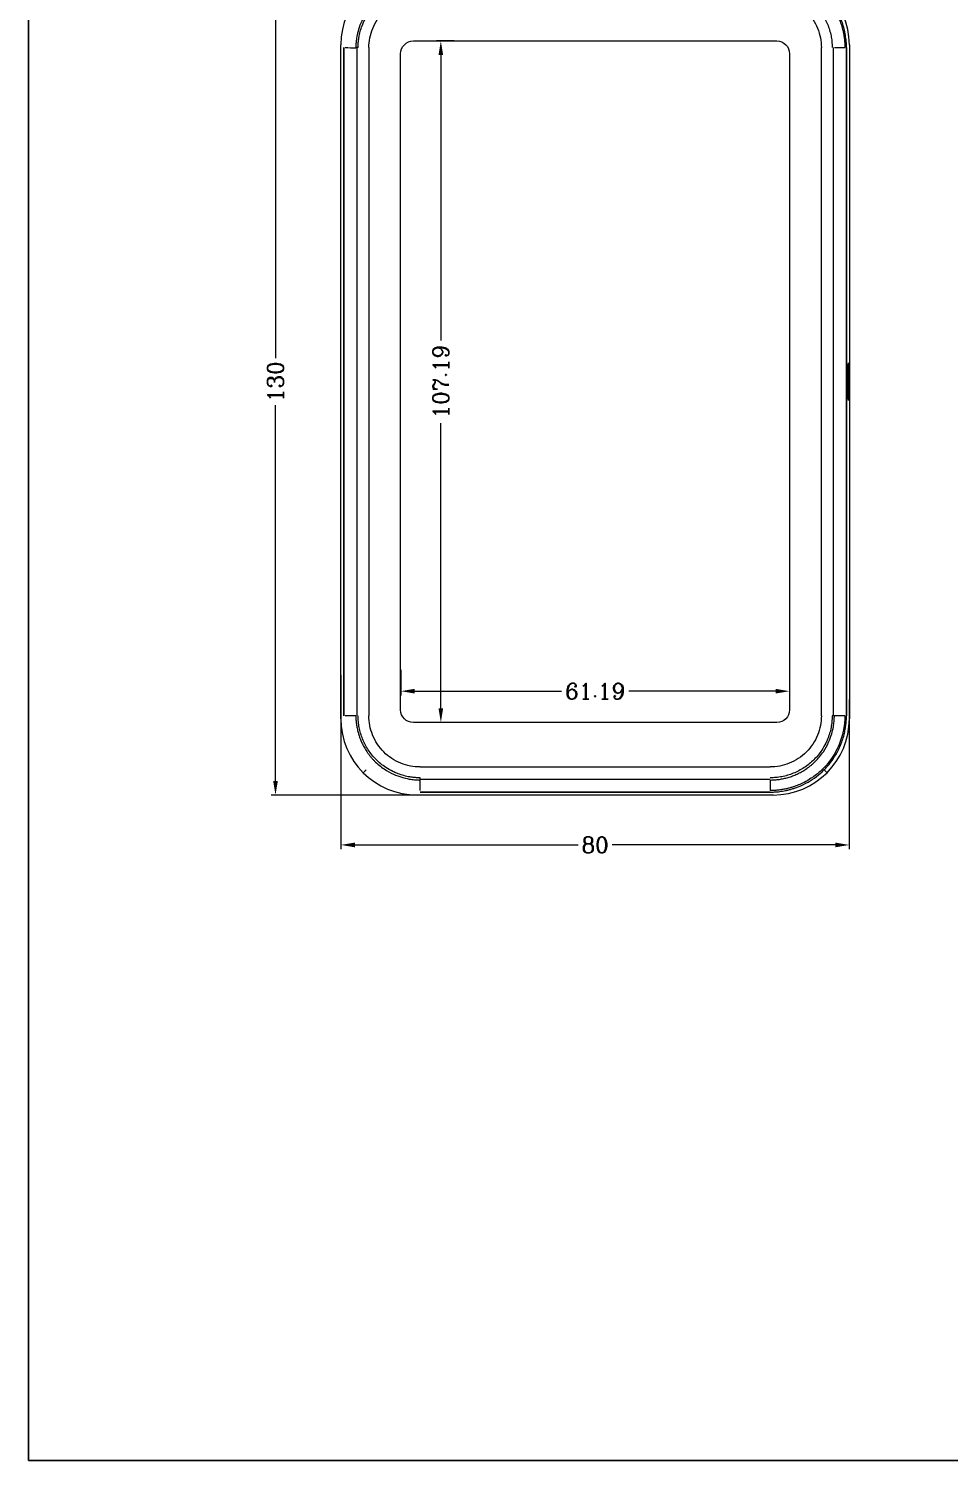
# Model space of a CAD drawing. Header units: millimetres. Extents: x -3370 to -2741, y -99 to 241.
# Drawn here: x -3370.4 to -3225.5, y -98.6 to 126.6 of the extents above; entities that cross this region are included whole.
import ezdxf

# ---------------------------------------------------------------- set-up
doc = ezdxf.new("R2010")
doc.units = ezdxf.units.MM
doc.layers.get('0').update_dxf_attribs({"linetype": 'CONTINUOUS'})
doc.layers.get('Defpoints').update_dxf_attribs({"linetype": 'CONTINUOUS'})
doc.layers.add('5', color=7, linetype='CONTINUOUS', true_color=0xffffff)
doc.styles.add('ROMANC', font='romanc.shx', dxfattribs={"bigfont": 'gbcbig.shx'})
doc.dimstyles.new('YanXiu', dxfattribs={"dimtxt": 2.5, "dimasz": 2.2, "dimexe": 0.66, "dimexo": 0.66, "dimgap": 0.66, "dimtad": 0, "dimdsep": 46, "dimtxsty": 'ROMANC', "dimcen": 0, "dimclrd": 256, "dimclre": 131, "dimclrt": 42, "dimazin": 2, "dimtfac": 1, "dimtofl": 0, "dimtmove": 0, "dimatfit": 3, "dimfxl": 0, "dimlwd": 5, "dimlwe": 5, "dimarcsym": 0})

# ---------------------------------------------------------------- blocks, each defined once
blk = doc.blocks.new('*D5')
at = {"color": 131, "lineweight": 5}
for p, q in [((-4516.45, -3.93), (-4516.45, -31.27)), ((-4436.45, -7.73), (-4436.45, -31.27))]:
    blk.add_line(p, q, dxfattribs=at)
at = {"lineweight": 5}
for p, q in [((-4514.25, -30.61), (-4479.13, -30.61)), ((-4438.65, -30.61), (-4473.76, -30.61))]:
    blk.add_line(p, q, dxfattribs=at)
for points in [[(-4514.25, -30.24), (-4514.25, -30.98), (-4516.45, -30.61)], [(-4438.65, -30.24), (-4438.65, -30.98), (-4436.45, -30.61)]]:
    blk.add_solid(points)
at = {"layer": 'Defpoints', "color": 0}
for p in [(-4516.45, -3.27), (-4436.45, -7.07), (-4436.45, -30.61)]:
    blk.add_point(p, dxfattribs=at)
at = {"color": 42, "insert": (-4476.45, -30.61), "char_height": 2.5, "attachment_point": 5, "style": 'ROMANC'}
blk.add_mtext('80', dxfattribs=at)
blk = doc.blocks.new('*D6')
at = {"color": 131, "lineweight": 5}
for p, q in [((-4503.87, 107.24), (-4527.4, 107.24)), ((-4503.98, -22.76), (-4527.4, -22.76))]:
    blk.add_line(p, q, dxfattribs=at)
at = {"lineweight": 5}
for p, q in [((-4526.74, 105.04), (-4526.74, 45.94)), ((-4526.74, -20.56), (-4526.74, 38.55))]:
    blk.add_line(p, q, dxfattribs=at)
for points in [[(-4527.1, 105.04), (-4526.37, 105.04), (-4526.74, 107.24)], [(-4527.1, -20.56), (-4526.37, -20.56), (-4526.74, -22.76)]]:
    blk.add_solid(points)
at = {"layer": 'Defpoints', "color": 0}
for p in [(-4526.74, 107.24), (-4503.21, 107.24), (-4503.32, -22.76)]:
    blk.add_point(p, dxfattribs=at)
at = {"color": 42, "insert": (-4526.74, 42.24), "char_height": 2.5, "attachment_point": 5, "rotation": 90, "style": 'ROMANC'}
blk.add_mtext('130', dxfattribs=at)
blk = doc.blocks.new('*D7')
at = {"color": 131, "lineweight": 5}
for p, q in [((-4507.04, -3.07), (-4507.04, -7.09)), ((-4445.85, -3.07), (-4445.85, -7.09))]:
    blk.add_line(p, q, dxfattribs=at)
at = {"lineweight": 5}
for p, q in [((-4504.84, -6.43), (-4481.75, -6.43)), ((-4448.05, -6.43), (-4471.14, -6.43))]:
    blk.add_line(p, q, dxfattribs=at)
for points in [[(-4504.84, -6.06), (-4504.84, -6.79), (-4507.04, -6.43)], [(-4448.05, -6.06), (-4448.05, -6.79), (-4445.85, -6.43)]]:
    blk.add_solid(points)
at = {"layer": 'Defpoints', "color": 0}
for p in [(-4507.04, -2.41), (-4445.85, -2.41), (-4445.85, -6.43)]:
    blk.add_point(p, dxfattribs=at)
at = {"color": 42, "insert": (-4476.45, -6.43), "char_height": 2.5, "attachment_point": 5, "style": 'ROMANC'}
blk.add_mtext('61.19', dxfattribs=at)
blk = doc.blocks.new('*D8')
at = {"color": 131, "lineweight": 5}
for p, q in [((-4498.6, 95.84), (-4501.38, 95.84)), ((-4498.6, -11.35), (-4501.38, -11.35))]:
    blk.add_line(p, q, dxfattribs=at)
at = {"lineweight": 5}
for p, q in [((-4500.72, 93.64), (-4500.72, 48.74)), ((-4500.72, -9.15), (-4500.72, 35.75))]:
    blk.add_line(p, q, dxfattribs=at)
for points in [[(-4501.09, 93.64), (-4500.36, 93.64), (-4500.72, 95.84)], [(-4501.09, -9.15), (-4500.36, -9.15), (-4500.72, -11.35)]]:
    blk.add_solid(points)
at = {"layer": 'Defpoints', "color": 0}
for p in [(-4500.72, 95.84), (-4497.94, 95.84), (-4497.94, -11.35)]:
    blk.add_point(p, dxfattribs=at)
at = {"color": 42, "insert": (-4500.72, 42.24), "char_height": 2.5, "attachment_point": 5, "rotation": 90, "style": 'ROMANC'}
blk.add_mtext('107.19', dxfattribs=at)

msp = doc.modelspace()

# ---------------------------------------------------------------- linework, layer by layer
at = {"color": 7}
msp.add_lwpolyline([(-3370.409, 240.59), (-2740.957, 240.59), (-2740.957, -98.595), (-3370.409, -98.595)], close=True, dxfattribs=at)
at = {"layer": '5', "color": 7, "linetype": 'Continuous', "lineweight": 0}
for p, q in [((-3321.275, 18.051), (-3321.275, 124.055)), ((-3309.871, 124.649), (-3252.676, 124.649)), ((-3241.271, 124.055), (-3241.271, 18.051)), ((-3320.821, 123.602), (-3320.821, 18.505)), ((-3320.815, 18.506), (-3320.815, 123.601)), ((-3318.773, 123.596), (-3318.773, 18.51)), ((-3316.869, 123.6), (-3316.869, 18.504)), ((-3311.871, 19.455), (-3311.871, 122.649)), ((-3250.676, 122.649), (-3250.676, 19.455)), ((-3245.678, 18.507), (-3245.678, 123.599)), ((-3243.774, 18.511), (-3243.774, 123.596)), ((-3243.628, 123.596), (-3241.965, 123.596)), ((-3241.732, 123.601), (-3241.732, 18.506)), ((-3241.725, 18.505), (-3241.725, 123.602)), ((-3241.351, 71.053), (-3241.474, 71.053)), ((-3252.676, 17.455), (-3309.871, 17.455)), ((-3317.762, 9.566), (-3317.307, 10.021)), ((-3308.821, 10.459), (-3253.723, 10.459)), ((-3244.785, 9.566), (-3245.239, 10.021)), ((-3308.817, 8.555), (-3253.729, 8.555)), ((-3308.817, 6.747), (-3308.817, 8.41)), ((-3253.268, 6.053), (-3309.278, 6.053)), ((-3308.824, 6.507), (-3253.723, 6.507)), ((-3253.724, 6.513), (-3308.823, 6.513))]:
    msp.add_line(p, q, dxfattribs=at)
at = {"layer": '5', "color": 7, "linetype": 'Continuous', "lineweight": 0, "extrusion": (6.12303e-17, 0, -1)}
msp.add_arc((3309.871, 122.649), 2, 0, 90, dxfattribs=at)
at = {"layer": '5', "color": 7, "linetype": 'Continuous', "lineweight": 0, "extrusion": (0, 0, -1)}
for centre, start, end in [((3252.676, 122.649), 90, 180), ((3309.871, 19.455), 270, 0), ((3252.676, 19.455), 180, 270)]:
    msp.add_arc(centre, 2, start, end, dxfattribs=at)
at = {"layer": '5', "color": 7, "linetype": 'Continuous', "lineweight": 0}
for centre, major_axis, start_param, end_param in [((-3309.273, 124.051), (8.489, -8.489), 2.3564138, 3.9268447), ((-3253.274, 124.051), (-8.489, -8.489), 2.3563406, 3.9267715), ((-3309.273, 18.055), (8.489, 8.489), 2.3563406, 3.9267715), ((-3253.274, 18.055), (-8.489, 8.489), 2.3564138, 3.9268447)]:
    msp.add_ellipse(centre, major_axis=major_axis, ratio=0.9995615, start_param=start_param, end_param=end_param, dxfattribs=at)
for points, knots in [([(-3253.729, 135.359), (-3253.615, 135.358), (-3253.39, 135.355), (-3253.053, 135.338), (-3252.718, 135.313), (-3252.385, 135.278), (-3252.055, 135.235), (-3251.728, 135.182), (-3251.403, 135.12), (-3251.082, 135.05), (-3250.763, 134.971), (-3250.447, 134.883), (-3250.134, 134.787), (-3249.825, 134.682), (-3249.519, 134.57), (-3248.835, 134.296), (-3247.806, 133.788), (-3246.515, 132.922), (-3245.546, 132.077), (-3244.671, 131.13), (-3243.939, 130.158), (-3243.29, 129.035), (-3242.92, 128.224), (-3242.709, 127.681), (-3242.576, 127.305), (-3242.446, 126.891), (-3242.323, 126.436), (-3242.209, 125.942), (-3242.111, 125.409), (-3242.033, 124.837), (-3241.978, 124.228), (-3241.97, 123.81), (-3241.965, 123.596)], [0, 0, 0, 0, 0.0183832, 0.0366664, 0.054857, 0.0729624, 0.0909896, 0.1089454, 0.1268365, 0.1446709, 0.162458, 0.1802076, 0.1979276, 0.2156169, 0.2332702, 0.2508821, 0.3353204, 0.4192443, 0.5029035, 0.5434711, 0.6286299, 0.7000871, 0.7537025, 0.7733084, 0.7948674, 0.8183946, 0.8439009, 0.8713687, 0.9007625, 0.932038, 0.9651403, 1, 1, 1, 1]), ([(-3241.725, 123.602), (-3241.726, 123.712), (-3241.728, 123.94), (-3241.744, 124.299), (-3241.773, 124.687), (-3241.819, 125.106), (-3241.884, 125.553), (-3241.972, 126.027), (-3242.085, 126.527), (-3242.228, 127.05), (-3242.405, 127.595), (-3242.729, 128.451), (-3243.28, 129.576), (-3244.151, 130.89), (-3245.013, 131.883), (-3245.97, 132.785), (-3246.94, 133.532), (-3248.072, 134.208), (-3249.093, 134.686), (-3250.033, 135.032), (-3250.918, 135.279), (-3251.731, 135.443), (-3252.467, 135.541), (-3253.123, 135.592), (-3253.532, 135.597), (-3253.723, 135.6)], [0, 0, 0, 0, 0.0173995, 0.0364387, 0.0571221, 0.0794511, 0.1034227, 0.1290287, 0.1562514, 0.1850595, 0.2154219, 0.2473408, 0.3307863, 0.4143018, 0.4976693, 0.539626, 0.6234861, 0.6920911, 0.7492328, 0.8027534, 0.8514119, 0.8953576, 0.9347449, 0.9696249, 1, 1, 1, 1]), ([(-3308.817, 133.697), (-3308.921, 133.696), (-3309.132, 133.695), (-3309.451, 133.679), (-3309.775, 133.654), (-3310.105, 133.616), (-3310.439, 133.566), (-3310.779, 133.504), (-3311.122, 133.428), (-3311.468, 133.339), (-3311.817, 133.236), (-3312.169, 133.119), (-3312.522, 132.986), (-3312.876, 132.838), (-3313.23, 132.675), (-3313.583, 132.495), (-3313.934, 132.299), (-3314.282, 132.086), (-3314.627, 131.856), (-3314.967, 131.608), (-3315.301, 131.343), (-3315.628, 131.059), (-3316.312, 130.41), (-3317.18, 129.348), (-3317.999, 127.866), (-3318.493, 126.537), (-3318.757, 125.428), (-3318.874, 124.574), (-3318.913, 123.992), (-3318.917, 123.697), (-3318.918, 123.595)], [0, 0, 0, 0, 0.0197259, 0.0398509, 0.0603782, 0.0813103, 0.1026491, 0.1243963, 0.1465525, 0.1691179, 0.1920919, 0.2154732, 0.2392599, 0.2634493, 0.2880382, 0.3130228, 0.3383988, 0.3641619, 0.3903079, 0.4168338, 0.4437385, 0.4710226, 0.4986889, 0.6222271, 0.7286737, 0.8178935, 0.8897041, 0.9440203, 0.9807983, 1, 1, 1, 1]), ([(-3318.569, 123.596), (-3318.568, 123.689), (-3318.568, 123.875), (-3318.556, 124.15), (-3318.537, 124.42), (-3318.511, 124.685), (-3318.478, 124.944), (-3318.438, 125.198), (-3318.352, 125.671), (-3318.179, 126.372), (-3317.893, 127.184), (-3317.494, 128.072), (-3316.846, 129.206), (-3315.744, 130.559), (-3314.216, 131.792), (-3312.777, 132.543), (-3311.572, 132.964), (-3310.808, 133.151), (-3310.193, 133.255), (-3309.736, 133.31), (-3309.277, 133.343), (-3308.971, 133.346), (-3308.819, 133.347)], [0, 0, 0, 0, 0.0183158, 0.0363225, 0.0540211, 0.0714123, 0.0884962, 0.1052728, 0.1217417, 0.1827708, 0.2465889, 0.2900985, 0.3736737, 0.501848, 0.6297827, 0.7560211, 0.81793, 0.8797531, 0.9099202, 0.9400806, 0.9700668, 1, 1, 1, 1]), ([(-3253.729, 133.347), (-3253.629, 133.346), (-3253.432, 133.345), (-3253.143, 133.332), (-3252.867, 133.312), (-3252.602, 133.284), (-3252.35, 133.251), (-3252.11, 133.214), (-3251.658, 133.131), (-3250.967, 132.961), (-3250.164, 132.68), (-3249.273, 132.283), (-3248.146, 131.643), (-3246.794, 130.549), (-3245.762, 129.281), (-3245.101, 128.166), (-3244.692, 127.291), (-3244.372, 126.387), (-3244.183, 125.628), (-3244.077, 125.022), (-3244.021, 124.568), (-3243.984, 124.09), (-3243.98, 123.763), (-3243.978, 123.596)], [0, 0, 0, 0, 0.0196388, 0.0385189, 0.0566416, 0.0740075, 0.0906166, 0.106469, 0.1215645, 0.1808195, 0.2457151, 0.2879592, 0.3718568, 0.4991458, 0.6265081, 0.6898985, 0.7529542, 0.8153511, 0.8776129, 0.9060148, 0.9358895, 0.9672237, 1, 1, 1, 1]), ([(-3316.869, 123.6), (-3316.871, 124.105), (-3316.771, 125.141), (-3316.315, 126.659), (-3315.559, 128.091), (-3314.536, 129.345), (-3313.279, 130.359), (-3311.853, 131.105), (-3310.346, 131.552), (-3309.322, 131.65), (-3308.824, 131.647)], [0, 0, 0, 0, 0.1218893, 0.2466068, 0.3735707, 0.5017614, 0.6297124, 0.755967, 0.8795716, 1, 1, 1, 1]), ([(-3253.726, 131.647), (-3253.22, 131.649), (-3252.187, 131.55), (-3250.677, 131.097), (-3249.253, 130.348), (-3248.003, 129.336), (-3246.986, 128.089), (-3246.233, 126.663), (-3245.776, 125.148), (-3245.676, 124.109), (-3245.678, 123.599)], [0, 0, 0, 0, 0.1217023, 0.2457662, 0.371833, 0.4991804, 0.6266011, 0.7529534, 0.8775254, 1, 1, 1, 1]), ([(-3241.474, 71.053), (-3241.474, 71.31), (-3241.473, 71.824), (-3241.467, 72.546), (-3241.457, 73.164), (-3241.444, 73.639), (-3241.429, 73.936), (-3241.412, 74.037), (-3241.396, 73.934), (-3241.381, 73.634), (-3241.368, 73.158), (-3241.358, 72.539), (-3241.352, 71.812), (-3241.351, 71.302), (-3241.351, 71.053)], [0, 0, 0, 0, 0.0833335, 0.1666668, 0.2500001, 0.3333334, 0.4166667, 0.5, 0.5833334, 0.6666667, 0.75, 0.8333333, 0.9166666, 1, 1, 1, 1]), ([(-3241.351, 71.053), (-3241.351, 70.797), (-3241.352, 70.282), (-3241.358, 69.56), (-3241.368, 68.943), (-3241.381, 68.468), (-3241.396, 68.17), (-3241.413, 68.069), (-3241.429, 68.172), (-3241.444, 68.472), (-3241.457, 68.949), (-3241.467, 69.567), (-3241.473, 70.295), (-3241.474, 70.804), (-3241.474, 71.053)], [0, 0, 0, 0, 0.0833335, 0.1666668, 0.2500001, 0.3333334, 0.4166667, 0.5, 0.5833334, 0.6666667, 0.75, 0.8333333, 0.9166666, 1, 1, 1, 1]), ([(-3318.919, 18.511), (-3318.918, 18.407), (-3318.917, 18.196), (-3318.901, 17.877), (-3318.875, 17.553), (-3318.838, 17.223), (-3318.788, 16.888), (-3318.725, 16.549), (-3318.65, 16.206), (-3318.561, 15.86), (-3318.458, 15.51), (-3318.34, 15.159), (-3318.208, 14.806), (-3318.06, 14.452), (-3317.896, 14.098), (-3317.717, 13.745), (-3317.521, 13.394), (-3317.308, 13.045), (-3317.078, 12.701), (-3316.83, 12.361), (-3316.565, 12.027), (-3316.281, 11.7), (-3315.632, 11.017), (-3314.57, 10.148), (-3313.088, 9.329), (-3311.76, 8.835), (-3310.651, 8.571), (-3309.797, 8.454), (-3309.215, 8.415), (-3308.919, 8.411), (-3308.817, 8.41)], [0, 0, 0, 0, 0.019731, 0.0398607, 0.0603922, 0.081328, 0.1026701, 0.1244201, 0.1465787, 0.169146, 0.1921215, 0.2155038, 0.2392911, 0.2634806, 0.2880692, 0.3130529, 0.3384277, 0.3641891, 0.3903329, 0.4168561, 0.4437578, 0.4710384, 0.4987007, 0.6221952, 0.7286119, 0.8178158, 0.8896245, 0.943953, 0.9807576, 1, 1, 1, 1]), ([(-3308.817, 8.759), (-3308.911, 8.76), (-3309.096, 8.761), (-3309.372, 8.772), (-3309.643, 8.791), (-3309.908, 8.817), (-3310.167, 8.85), (-3310.42, 8.89), (-3310.892, 8.976), (-3311.593, 9.149), (-3312.404, 9.434), (-3313.294, 9.834), (-3314.427, 10.481), (-3315.78, 11.585), (-3317.013, 13.113), (-3317.765, 14.551), (-3318.186, 15.756), (-3318.373, 16.52), (-3318.477, 17.135), (-3318.532, 17.592), (-3318.565, 18.051), (-3318.568, 18.357), (-3318.569, 18.509)], [0, 0, 0, 0, 0.0183513, 0.0363831, 0.0540963, 0.0714916, 0.0885692, 0.105329, 0.1217706, 0.1826593, 0.2466139, 0.2900152, 0.3736943, 0.5018643, 0.6297948, 0.7560291, 0.817936, 0.879757, 0.9099231, 0.9400826, 0.9700678, 1, 1, 1, 1]), ([(-3308.821, 10.459), (-3309.327, 10.457), (-3310.363, 10.557), (-3311.881, 11.013), (-3313.312, 11.769), (-3314.567, 12.792), (-3315.581, 14.049), (-3316.327, 15.475), (-3316.774, 16.982), (-3316.872, 18.006), (-3316.869, 18.504)], [0, 0, 0, 0, 0.1218893, 0.2466068, 0.3735707, 0.5017614, 0.6297124, 0.755967, 0.8795716, 1, 1, 1, 1]), ([(-3253.729, 8.41), (-3253.625, 8.41), (-3253.414, 8.412), (-3253.096, 8.427), (-3252.771, 8.453), (-3252.441, 8.49), (-3252.107, 8.54), (-3251.768, 8.603), (-3251.425, 8.678), (-3251.078, 8.767), (-3250.729, 8.87), (-3250.377, 8.988), (-3250.024, 9.12), (-3249.67, 9.268), (-3249.317, 9.432), (-3248.964, 9.611), (-3248.612, 9.807), (-3248.264, 10.02), (-3247.919, 10.25), (-3247.579, 10.498), (-3247.245, 10.763), (-3246.919, 11.047), (-3246.235, 11.696), (-3245.367, 12.758), (-3244.548, 14.24), (-3244.054, 15.568), (-3243.789, 16.677), (-3243.673, 17.531), (-3243.633, 18.113), (-3243.63, 18.409), (-3243.628, 18.511)], [0, 0, 0, 0, 0.019731, 0.0398607, 0.0603922, 0.081328, 0.1026701, 0.1244201, 0.1465787, 0.169146, 0.1921215, 0.2155039, 0.2392911, 0.2634806, 0.2880692, 0.3130529, 0.3384277, 0.3641891, 0.3903329, 0.4168561, 0.4437578, 0.4710384, 0.4987007, 0.6221952, 0.7286119, 0.8178158, 0.8896245, 0.943953, 0.9807576, 1, 1, 1, 1]), ([(-3241.965, 18.51), (-3241.967, 18.397), (-3241.97, 18.171), (-3241.986, 17.834), (-3242.012, 17.499), (-3242.046, 17.167), (-3242.09, 16.837), (-3242.143, 16.509), (-3242.205, 16.185), (-3242.275, 15.863), (-3242.354, 15.544), (-3242.442, 15.229), (-3242.538, 14.916), (-3242.643, 14.607), (-3242.755, 14.301), (-3243.028, 13.617), (-3243.537, 12.587), (-3244.403, 11.296), (-3245.248, 10.328), (-3246.195, 9.452), (-3247.167, 8.72), (-3248.29, 8.072), (-3249.117, 7.695), (-3249.696, 7.47), (-3250.131, 7.321), (-3250.614, 7.176), (-3251.145, 7.041), (-3251.726, 6.923), (-3252.353, 6.829), (-3253.026, 6.763), (-3253.49, 6.752), (-3253.729, 6.747)], [0, 0, 0, 0, 0.018384, 0.0366681, 0.0548596, 0.0729658, 0.0909938, 0.1089504, 0.1268423, 0.1446775, 0.1624654, 0.1802157, 0.1979366, 0.2156267, 0.2332807, 0.2508934, 0.3353355, 0.4192632, 0.5029261, 0.5435015, 0.6286582, 0.700131, 0.7537365, 0.7762398, 0.8011285, 0.8284244, 0.8581294, 0.890205, 0.924593, 0.9612223, 1, 1, 1, 1]), ([(-3243.978, 18.511), (-3243.978, 18.417), (-3243.979, 18.232), (-3243.991, 17.956), (-3244.01, 17.685), (-3244.036, 17.421), (-3244.069, 17.161), (-3244.108, 16.908), (-3244.195, 16.436), (-3244.368, 15.735), (-3244.653, 14.924), (-3245.052, 14.034), (-3245.7, 12.901), (-3246.803, 11.548), (-3248.331, 10.315), (-3249.77, 9.563), (-3250.975, 9.142), (-3251.739, 8.955), (-3252.353, 8.851), (-3252.811, 8.797), (-3253.269, 8.763), (-3253.575, 8.761), (-3253.728, 8.759)], [0, 0, 0, 0, 0.0183513, 0.0363831, 0.0540963, 0.0714916, 0.0885692, 0.105329, 0.1217706, 0.1826593, 0.2466139, 0.2900152, 0.3736943, 0.5018643, 0.6297948, 0.7560291, 0.817936, 0.879757, 0.9099231, 0.9400826, 0.9700678, 1, 1, 1, 1]), ([(-3245.678, 18.507), (-3245.675, 18.001), (-3245.775, 16.965), (-3246.231, 15.447), (-3246.988, 14.016), (-3248.011, 12.762), (-3249.268, 11.747), (-3250.694, 11.001), (-3252.2, 10.554), (-3253.225, 10.456), (-3253.723, 10.459)], [0, 0, 0, 0, 0.1218893, 0.2466068, 0.3735707, 0.5017614, 0.6297124, 0.755967, 0.8795716, 1, 1, 1, 1]), ([(-3253.723, 6.507), (-3253.614, 6.508), (-3253.385, 6.51), (-3253.027, 6.526), (-3252.638, 6.555), (-3252.22, 6.6), (-3251.773, 6.665), (-3251.299, 6.753), (-3250.798, 6.867), (-3250.275, 7.01), (-3249.73, 7.186), (-3248.874, 7.511), (-3247.749, 8.062), (-3246.435, 8.932), (-3245.442, 9.795), (-3244.54, 10.751), (-3243.792, 11.721), (-3243.117, 12.854), (-3242.638, 13.874), (-3242.293, 14.815), (-3242.046, 15.699), (-3241.882, 16.512), (-3241.784, 17.249), (-3241.733, 17.904), (-3241.728, 18.314), (-3241.725, 18.505)], [0, 0, 0, 0, 0.0173924, 0.0364266, 0.0571072, 0.0794358, 0.1034092, 0.1290193, 0.1562483, 0.1850651, 0.2154384, 0.2473704, 0.3308126, 0.4143248, 0.497689, 0.5396425, 0.6235009, 0.6921036, 0.7492427, 0.8027611, 0.8514176, 0.8953617, 0.9347474, 0.9696261, 1, 1, 1, 1]), ([(-3243.628, 18.511), (-3243.673, 18.511), (-3243.729, 18.511), (-3243.849, 18.511), (-3243.915, 18.511), (-3243.978, 18.511)], [0, 0, 0, 0, 0.5, 0.5, 1, 1, 1, 1]), ([(-3308.817, 8.41), (-3308.817, 8.455), (-3308.817, 8.51), (-3308.817, 8.631), (-3308.817, 8.696), (-3308.817, 8.759)], [0, 0, 0, 0, 0.5, 0.5, 1, 1, 1, 1])]:
    msp.add_open_spline(points, degree=3, knots=knots, dxfattribs=at)
for points in [[(-3320.581, 123.596), (-3320.027, 123.595), (-3319.473, 123.595), (-3318.919, 123.595)], [(-3318.569, 123.596), (-3318.698, 123.596), (-3318.826, 123.595), (-3318.919, 123.595)], [(-3318.919, 18.511), (-3319.473, 18.511), (-3320.027, 18.51), (-3320.581, 18.51)], [(-3241.965, 18.51), (-3242.519, 18.51), (-3243.074, 18.511), (-3243.628, 18.511)], [(-3253.729, 8.41), (-3253.729, 7.855), (-3253.729, 7.301), (-3253.729, 6.747)]]:
    msp.add_open_spline(points, degree=3, dxfattribs=at)

# ---------------------------------------------------------------- dimensions: what is measured, and where the dimension line sits
for base, p1, p2, picture, middle in [((-3331.563, 136.054), (-3308.147, 6.053), (-3308.041, 136.054), '*D6', (-3331.563, 71.053)), ((-3305.55, 124.649), (-3302.771, 17.455), (-3302.771, 124.649), '*D8', (-3305.55, 71.052))]:
    dim = msp.add_linear_dim(base=base, p1=p1, p2=p2, angle=90, dimstyle='YanXiu')
    dim.commit()
    dim.dimension.update_dxf_attribs({"geometry": picture, "text_midpoint": middle, "insert": (1195.174, 28.81)})
for base, p1, p2, picture, middle, set_off in [((-3241.271, -1.799), (-3321.275, 25.542), (-3241.271, 21.742), '*D5', (-3281.273, -1.799), (1195.174, 28.81)), ((-3250.676, 22.3824), (-3311.8705, 26.3969), (-3250.676, 26.3969), '*D7', (-3281.2733, 22.3824), (1195.174, 28.8095))]:
    dim = msp.add_linear_dim(base=base, p1=p1, p2=p2, dimstyle='YanXiu')
    dim.commit()
    dim.dimension.update_dxf_attribs({"geometry": picture, "text_midpoint": middle, "insert": set_off})

doc.saveas('drawing.dxf')
